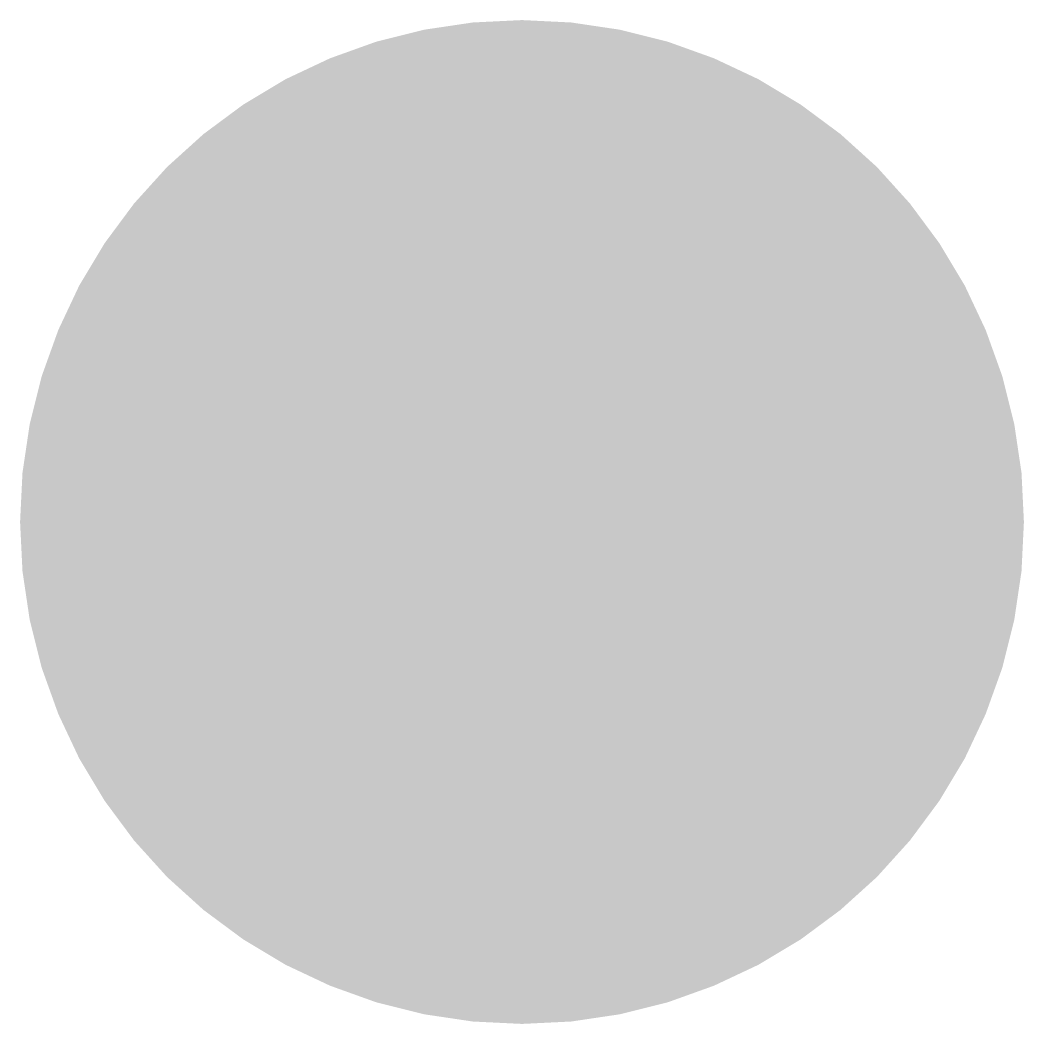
# Model space of a CAD drawing. Header units: inches. Extents: x -5 to 5, y -5 to 5.
import ezdxf

# ---------------------------------------------------------------- set-up
doc = ezdxf.new("R2010")
doc.units = ezdxf.units.IN
doc.header["$MEASUREMENT"] = 0

msp = doc.modelspace()

# ---------------------------------------------------------------- hatches: boundary and pattern name
msp.add_hatch(color=256).paths.add_polyline_path([(5, 0), (4.976, -0.49), (4.904, -0.975), (4.785, -1.451), (4.619, -1.913), (4.41, -2.357), (4.157, -2.778), (3.865, -3.172), (3.536, -3.536), (3.172, -3.865), (2.778, -4.157), (2.357, -4.41), (1.913, -4.619), (1.451, -4.785), (0.975, -4.904), (0.49, -4.976), (0, -5), (-0.49, -4.976), (-0.975, -4.904), (-1.451, -4.785), (-1.913, -4.619), (-2.357, -4.41), (-2.778, -4.157), (-3.172, -3.865), (-3.536, -3.536), (-3.865, -3.172), (-4.157, -2.778), (-4.41, -2.357), (-4.619, -1.913), (-4.785, -1.451), (-4.904, -0.975), (-4.976, -0.49), (-5, 0), (-4.976, 0.49), (-4.904, 0.975), (-4.785, 1.451), (-4.619, 1.913), (-4.41, 2.357), (-4.157, 2.778), (-3.865, 3.172), (-3.536, 3.536), (-3.172, 3.865), (-2.778, 4.157), (-2.357, 4.41), (-1.913, 4.619), (-1.451, 4.785), (-0.975, 4.904), (-0.49, 4.976), (0, 5), (0.49, 4.976), (0.975, 4.904), (1.451, 4.785), (1.913, 4.619), (2.357, 4.41), (2.778, 4.157), (3.172, 3.865), (3.536, 3.536), (3.865, 3.172), (4.157, 2.778), (4.41, 2.357), (4.619, 1.913), (4.785, 1.451), (4.904, 0.975), (4.976, 0.49), (5, 0), (5, 0)], flags=0)

doc.saveas('drawing.dxf')
